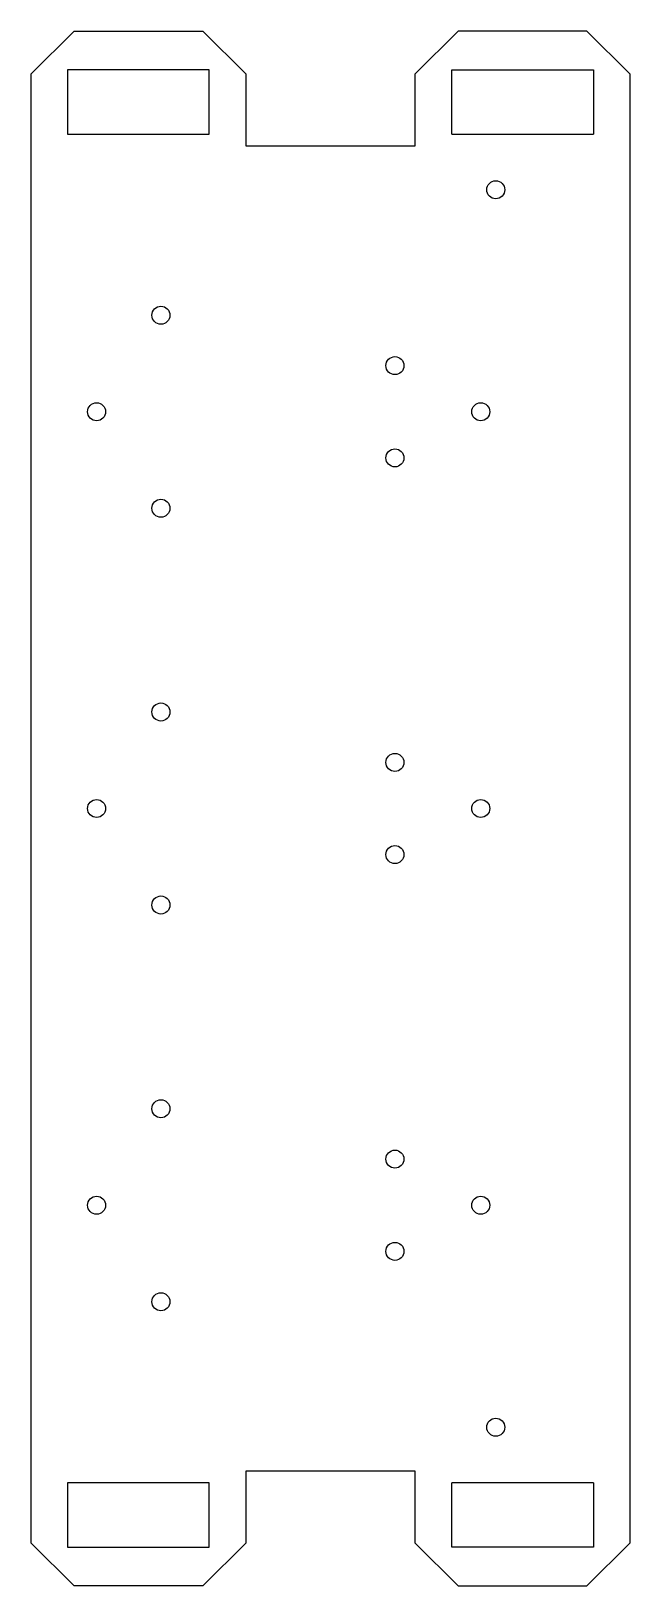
# Model space of a CAD drawing. Extents: x -582 to -303, y -547 to 177.
import ezdxf

# ---------------------------------------------------------------- set-up
doc = ezdxf.new("R2010")
doc.units = 0
doc.layers.get('0').update_dxf_attribs({"linetype": 'CONTINUOUS'})

msp = doc.modelspace()

# ---------------------------------------------------------------- linework, layer by layer
at = {"color": 7, "linetype": 'CONTINUOUS'}
for p, q in [((-561.74, 177.5), (-581.74, 157.5)), ((-561.74, 177.5), (-501.74, 177.5)), ((-481.74, 157.5), (-501.74, 177.5)), ((-382.74, 177.5), (-402.74, 157.5)), ((-322.74, 177.5), (-382.74, 177.5)), ((-302.74, 157.5), (-322.74, 177.5)), ((-581.74, -527.5), (-581.74, 157.5)), ((-498.74, 159.5), (-564.74, 159.5)), ((-564.74, 159.5), (-564.74, 129.5)), ((-498.74, 129.5), (-498.74, 159.5)), ((-481.74, 157.5), (-481.74, 124)), ((-402.74, 124), (-402.74, 157.5)), ((-385.74, 159.5), (-319.74, 159.5)), ((-385.74, 129.5), (-385.74, 159.5)), ((-319.74, 159.5), (-319.74, 129.5)), ((-302.74, 157.5), (-302.74, -527.5)), ((-564.74, 129.5), (-498.74, 129.5)), ((-481.74, 124), (-402.74, 124)), ((-385.74, 129.5), (-319.74, 129.5)), ((-498.74, -499.5), (-564.74, -499.5)), ((-564.74, -499.5), (-564.74, -529.5)), ((-498.74, -529.5), (-498.74, -499.5)), ((-402.74, -494), (-481.74, -494)), ((-481.74, -494), (-481.74, -527.5)), ((-402.74, -527.5), (-402.74, -494)), ((-319.74, -499.5), (-385.74, -499.5)), ((-385.74, -529.5), (-385.74, -499.5)), ((-319.74, -499.5), (-319.74, -529.5)), ((-581.74, -527.5), (-561.74, -547.5)), ((-501.74, -547.5), (-481.74, -527.5)), ((-402.74, -527.5), (-382.74, -547.5)), ((-322.74, -547.5), (-302.74, -527.5)), ((-564.74, -529.5), (-498.74, -529.5)), ((-319.74, -529.5), (-385.74, -529.5)), ((-501.74, -547.5), (-561.74, -547.5)), ((-382.74, -547.5), (-322.74, -547.5))]:
    msp.add_line(p, q, dxfattribs=at)
for centre in [(-365.24, 103.5), (-521.24, 45), (-412.24, 21.5), (-551.24, 0), (-372.24, 0), (-412.24, -21.5), (-521.24, -45), (-521.24, -140), (-412.24, -163.5), (-551.24, -185), (-372.24, -185), (-412.24, -206.5), (-521.24, -230), (-521.24, -325), (-412.24, -348.5), (-551.24, -370), (-372.24, -370), (-412.24, -391.5), (-521.24, -415), (-365.24, -473.5)]:
    msp.add_circle(centre, 4.2, dxfattribs=at)

doc.saveas('drawing.dxf')
